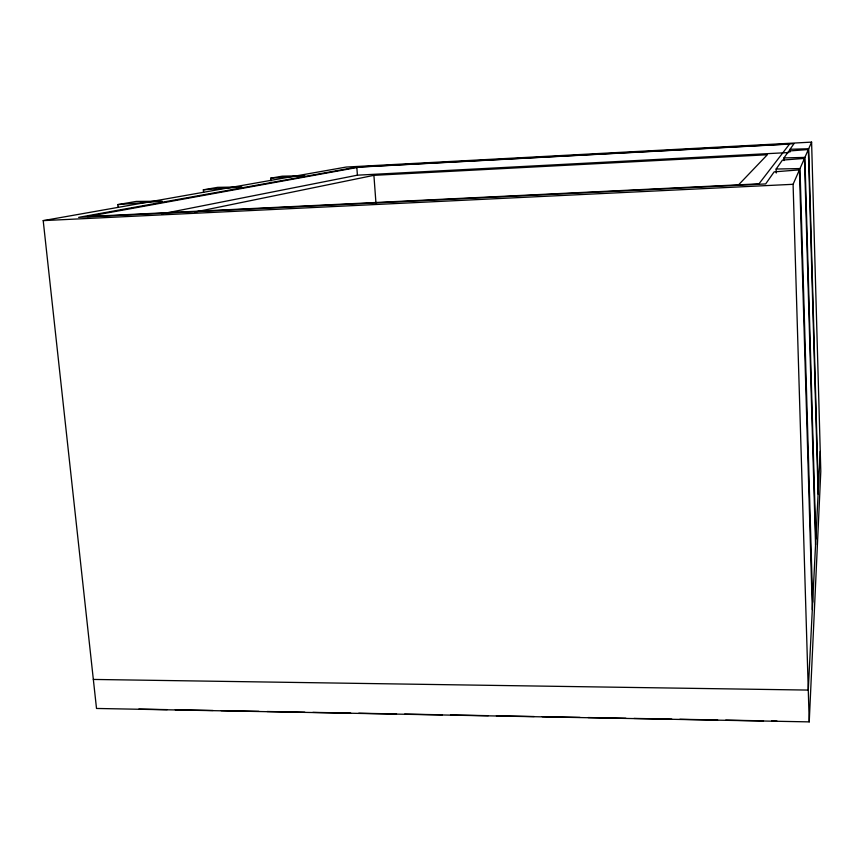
<?xml version="1.0" encoding="UTF-8"?>
<svg xmlns="http://www.w3.org/2000/svg" width="864" height="864" viewBox="0 0 864 864"><rect width="100%" height="100%" fill="white"/><g stroke="black" fill="none" stroke-linecap="round" stroke-linejoin="round"><path stroke-width="1.3" d="M809.233 721.883L820.8 471.344L811.598 142.117L346.118 167.065L43.2 220.622L96.509 708.458L809.233 721.883L793.087 184.302L799.427 169.862L774.133 171.882L765.644 183.935L78.635 217.361L356.8 167.076L793.994 143.672L790.042 149.288L790.117 151.956M820.238 451.429L808.272 690.077L93.334 679.439M812.678 602.219L799.999 168.556L804.46 158.393L782.428 160.099L776.131 169.042L776.261 173.038M815.843 539.104L804.892 157.399L808.348 149.526L788.843 150.995L783.95 157.939L784.037 160.564M818.327 489.586L808.693 148.738L811.598 142.117M737.996 185.436L767.329 154.753L373.907 175.338L194.713 212.101M161.881 213.851L357.415 175.176L788.875 152.539M117.828 204.606L136.253 201.42L162.194 201.226L117.828 204.606L118.098 207.284M203.342 189.821L217.696 187.337L241.866 186.948L203.342 189.821L203.591 192.499M270.724 178.168L282.226 176.18L304.744 175.684L270.724 178.168L270.95 180.857M43.2 220.622L793.087 184.302M790.042 149.288L808.693 148.738M783.95 157.939L804.892 157.399M776.131 169.042L799.999 168.556M138.866 709.096L167.195 709.625M175.284 709.776L213.062 710.489M221.162 710.64L258.941 711.353M267.03 711.504L304.808 712.217M312.898 712.368L350.676 713.081M358.776 713.232L396.554 713.945M404.644 714.096L442.422 714.809M450.511 714.96L488.29 715.673M496.39 715.824L534.168 716.537M542.257 716.688L580.036 717.39M588.125 717.552L625.903 718.254M634.003 718.416L671.782 719.118M679.871 719.269L717.649 719.982M725.738 720.133L763.517 720.846M771.617 720.997L777.006 721.105M356.8 167.076L357.415 175.176M373.907 175.338L375.991 203.526M804.46 158.393L815.562 544.774M799.427 169.862L812.311 609.574M808.348 149.526L818.1 494.1M789.545 144.072L758.959 183.838L87.361 216.551L359.51 167.076L789.545 144.072"/></g></svg>
